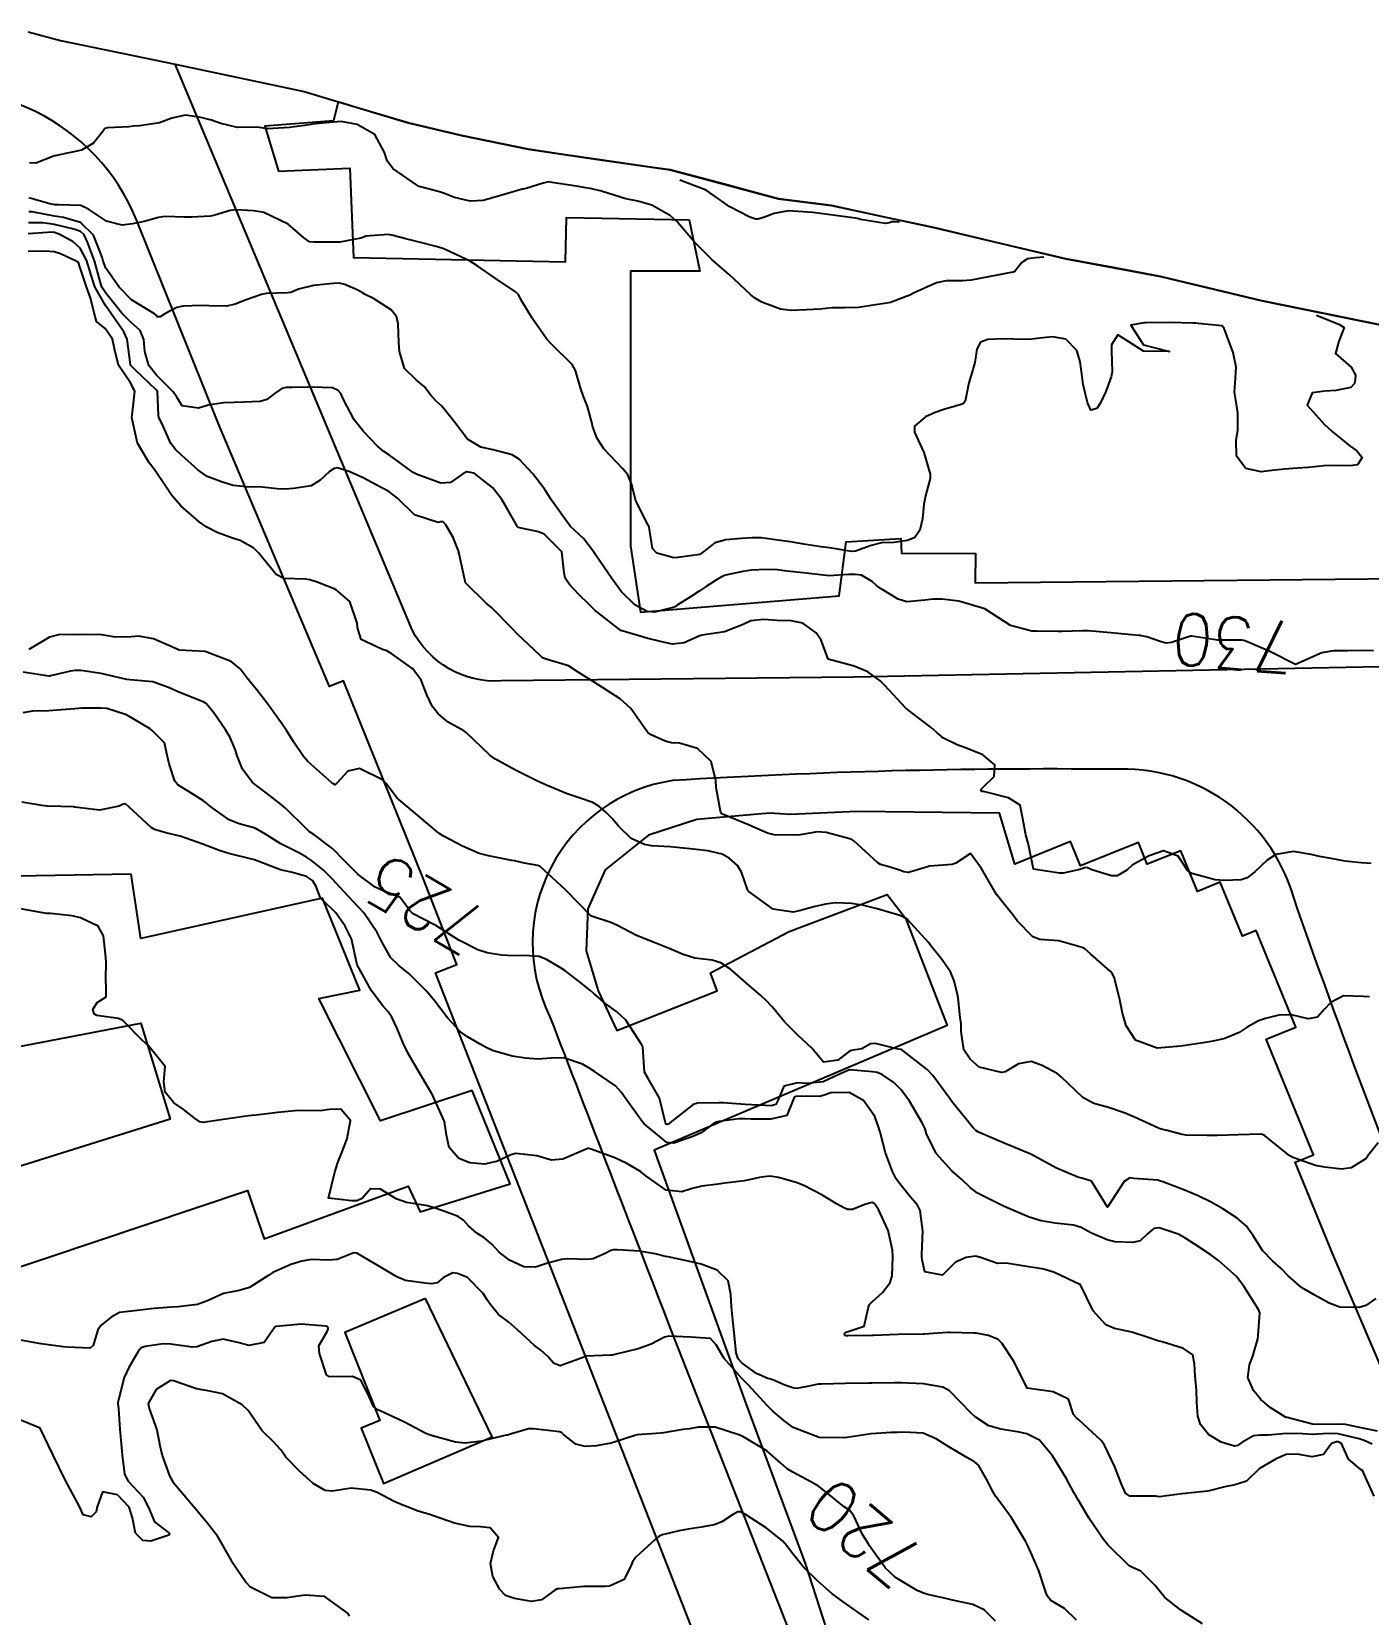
# Model space of a CAD drawing. Header units: metres. Extents: x 292545 to 299085, y 7450245 to 7463078.
# Drawn here: x 292747.6 to 292850.6, y 7462930.1 to 7463052 of the extents above; entities that cross this region are included whole.
import ezdxf
from ezdxf.enums import TextEntityAlignment as Align

# ---------------------------------------------------------------- set-up
doc = ezdxf.new("R2010")
doc.units = ezdxf.units.M
for name, color, linetype in [('Area', 45, 'Continuous'), ('Cotas', 45, 'Continuous'), ('Curvas de Nivel 1m', 11, 'Continuous'), ('Curvas de Nivel 5m', 15, 'Continuous'), ('Edificações', 30, 'Continuous'), ('Vias Primárias', 230, 'Continuous')]:
    doc.layers.add(name, color=color, linetype=linetype)
doc.styles.add('Style-STANDARD', font='STANDARD.shx')

msp = doc.modelspace()

# ---------------------------------------------------------------- linework, layer by layer
at = {"layer": 'Area'}
msp.add_polyline3d([(292747.38, 7463052.01, 732.74), (292749.86, 7463051.34, 740.67), (292758.7, 7463049.51, 732.12), (292768.64, 7463047.39, 734.32), (292776.65, 7463044.98, 734.86), (292780.77, 7463044.02, 736.35), (292785.9, 7463042.95, 737.13), (292791.26, 7463042.15, 737.65), (292796.84, 7463041.37, 731.8), (292805.18, 7463039.12, 737.67), (292809.25, 7463038.61, 737.93), (292817.24, 7463036.9, 738.32), (292827.32, 7463034.5, 734.24), (292834.6, 7463033.15, 731.08), (292842.43, 7463031.27, 733.15), (292852.78, 7463029.16, 734.66)], dxfattribs=at)
at = {"layer": 'Curvas de Nivel 1m', "flags": 128}
for points, elevation in [([(292825.61, 7463034.63), (292824.98, 7463034.59), (292824.37, 7463034.5), (292823.93, 7463034.22), (292823.36, 7463033.5), (292821.36, 7463033.13), (292820.03, 7463032.87), (292819.36, 7463032.81), (292818.1, 7463032.82), (292817.35, 7463032.65), (292815.64, 7463031.89), (292815.34, 7463031.73), (292815.25, 7463031.69), (292815, 7463031.6), (292813.81, 7463031.15), (292813.34, 7463031.07), (292812.66, 7463030.96), (292811.33, 7463030.75), (292810.26, 7463030.73), (292809.33, 7463030.72), (292808.37, 7463030.64), (292807.33, 7463030.58), (292806.16, 7463030.53), (292805.33, 7463030.63), (292803.89, 7463031.18), (292803.34, 7463031.5), (292803.04, 7463031.74), (292801.37, 7463033.31), (292800.84, 7463033.77), (292800.05, 7463034.45), (292799.39, 7463035.09), (292798.72, 7463035.8), (292797.41, 7463037.32), (292796.87, 7463037.82), (292795.43, 7463038.65), (292794.33, 7463038.95), (292793.43, 7463039.12), (292791.63, 7463039.69), (292791.44, 7463039.74), (292790.8, 7463039.89), (292789.45, 7463040.12), (292787.89, 7463040.37), (292787.45, 7463040.44), (292787.04, 7463040.34), (292785.81, 7463039.95), (292785.51, 7463039.88), (292785.44, 7463039.88), (292785.35, 7463039.86), (292783.44, 7463039.28), (292782.42, 7463039), (292781.43, 7463038.94), (292780.22, 7463039.23), (292779.44, 7463039.53), (292779.07, 7463039.66), (292777.6, 7463040.05), (292777.48, 7463040.08), (292777.44, 7463040.1), (292777.3, 7463040.2), (292775.46, 7463041.46), (292775.04, 7463042.07), (292774.84, 7463042.7), (292774.08, 7463044.08), (292772.73, 7463044.87), (292771.5, 7463045.08), (292770.62, 7463045.01), (292769.5, 7463044.91), (292768.84, 7463044.81), (292767.5, 7463044.63), (292765.83, 7463044.52), (292765.5, 7463044.57), (292765.03, 7463044.66), (292763.5, 7463044.62), (292762.21, 7463044.94), (292761.5, 7463045.2), (292760.67, 7463045.41), (292759.51, 7463045.59), (292758.44, 7463045.34), (292757.5, 7463044.98), (292755.96, 7463044.76), (292755.5, 7463044.72), (292755.14, 7463044.67), (292753.5, 7463044.6), (292753.28, 7463044.54), (292753.13, 7463044.33), (292752.41, 7463043.41), (292751.48, 7463042.89), (292749.55, 7463042.46), (292749.47, 7463042.45), (292749.42, 7463042.44), (292749.29, 7463042.38), (292747.98, 7463041.88), (292747.47, 7463041.9)], 732), ([(292814.51, 7463037.33), (292814.15, 7463037.36), (292813.92, 7463037.36), (292813.73, 7463037.29), (292813.41, 7463037.22), (292811.5, 7463037.55), (292811.41, 7463037.57), (292811.36, 7463037.58), (292811.1, 7463037.64), (292807.83, 7463038.09), (292805.95, 7463038.2), (292804.85, 7463038.01), (292804.1, 7463037.73), (292803.58, 7463037.57), (292803.41, 7463037.57), (292802.91, 7463037.74), (292801.42, 7463038.52), (292799.61, 7463039.79), (292797.58, 7463040.58)], 733), ([(292846.61, 7463030.17), (292848.39, 7463029.44), (292848.75, 7463029.21), (292848.34, 7463028.17), (292848.09, 7463027.21), (292849.28, 7463026.17), (292849.62, 7463025.53), (292849.6, 7463025.2), (292849.55, 7463024.91), (292849.26, 7463024.58), (292848.12, 7463024.35), (292847.26, 7463024.32), (292846.3, 7463024.19), (292845.91, 7463023.23), (292847.23, 7463021.73), (292847.82, 7463021.21), (292849.21, 7463020.08), (292849.74, 7463019.72), (292850.14, 7463019.19), (292849.77, 7463018.62), (292849.19, 7463018.55), (292847.82, 7463018.59), (292847.19, 7463018.55), (292845.99, 7463018.43), (292845.19, 7463018.38), (292844.14, 7463018.3), (292843.19, 7463018.19), (292842.36, 7463018.1), (292841.19, 7463018.36), (292840.47, 7463019.3), (292840.43, 7463020.52), (292840.56, 7463021.3), (292840.55, 7463022.61), (292840.45, 7463023.3), (292840.31, 7463024.24), (292840.37, 7463025.3), (292840.43, 7463026.15), (292840.19, 7463027.3), (292839.5, 7463029.13), (292839.39, 7463029.31), (292839.32, 7463029.34), (292837.51, 7463029.52), (292837.32, 7463029.54), (292837.1, 7463029.56), (292835.33, 7463029.59), (292833.51, 7463029.57), (292833.32, 7463029.57), (292832.32, 7463029.4), (292833.3, 7463027.89), (292835.29, 7463027.36), (292833.29, 7463027.39), (292831.31, 7463028.66), (292830.83, 7463027.89), (292830.84, 7463027.41), (292830.88, 7463025.81), (292830.8, 7463025.41), (292830.39, 7463024.29), (292829.97, 7463023.42), (292829.7, 7463022.98), (292829.24, 7463022.84), (292828.97, 7463023.43), (292828.65, 7463024.82), (292828.56, 7463025.44), (292828.42, 7463026.58), (292828.15, 7463027.45), (292827.31, 7463028.31), (292826.28, 7463028.5), (292825.31, 7463028.39), (292824.49, 7463028.3), (292823.31, 7463028.32), (292822.49, 7463028.33), (292821.3, 7463028.29), (292820.75, 7463028.09), (292820.45, 7463027.54), (292820.3, 7463026.52), (292820.01, 7463025.54), (292819.85, 7463024.96), (292819.57, 7463023.55), (292819.43, 7463023.37), (292819.25, 7463023.29), (292817.91, 7463022.9), (292817.24, 7463022.67), (292816.49, 7463022.33), (292815.66, 7463021.6), (292815.66, 7463021.16), (292816.37, 7463019.59), (292816.85, 7463017.92), (292816.85, 7463017.58), (292816.51, 7463016.24), (292816.38, 7463015.59), (292816.26, 7463014.47), (292816.06, 7463013.59), (292815.68, 7463013.04), (292815.12, 7463012.8), (292814.07, 7463012.66), (292813.12, 7463012.62), (292812.32, 7463012.42), (292811.11, 7463011.97), (292810.8, 7463011.96), (292809.11, 7463012.24), (292808.47, 7463012.32), (292807.12, 7463012.53), (292806.11, 7463012.69), (292805.12, 7463012.83), (292803.86, 7463013), (292803.13, 7463013.02), (292802.33, 7463012.96), (292801.12, 7463012.85), (292800.28, 7463012.62), (292799.23, 7463011.79), (292799.16, 7463011.74), (292799.11, 7463011.72), (292797.42, 7463011.49), (292797.11, 7463011.47), (292795.81, 7463011.83), (292795.46, 7463012.18), (292795.22, 7463013.84), (292795.19, 7463013.9), (292795.13, 7463013.98), (292794.19, 7463015.85), (292793.86, 7463017.17), (292793.58, 7463017.86), (292793.19, 7463018.33), (292791.72, 7463019.87), (292791.21, 7463020.67), (292790.87, 7463021.54), (292790.79, 7463021.89), (292790.47, 7463023.12), (292790.16, 7463023.9), (292789.93, 7463024.57), (292789.54, 7463025.91), (292789.28, 7463026.36), (292787.69, 7463027.93), (292787.31, 7463028.35), (292786.19, 7463029.94), (292785.34, 7463031.38), (292785.14, 7463031.75), (292784.93, 7463031.96), (292783.36, 7463033.02), (292781.95, 7463033.99), (292781.38, 7463034.34), (292780.71, 7463034.67), (292779.39, 7463035.27), (292778.81, 7463035.45), (292777.39, 7463035.82), (292776.47, 7463036.06), (292775.4, 7463036.33), (292775.1, 7463036.37), (292773.4, 7463036.25), (292773.28, 7463036.21), (292773, 7463036.1), (292771.39, 7463035.78), (292769.75, 7463035.78), (292769.39, 7463035.78), (292769.06, 7463035.82), (292768.59, 7463036.15), (292767.41, 7463037.19), (292765.52, 7463038.09), (292765.42, 7463038.11), (292764.74, 7463038.2), (292763.42, 7463038.27), (292762.94, 7463038.22), (292761.77, 7463037.88), (292761.42, 7463037.8), (292759.96, 7463037.71), (292759.41, 7463037.72), (292757.92, 7463037.77), (292757.41, 7463037.7), (292756.31, 7463037.39), (292755.41, 7463037.2), (292754.63, 7463037.1), (292753.41, 7463037.42), (292752.03, 7463038.34), (292751.43, 7463038.61), (292749.72, 7463038.67), (292749.43, 7463038.67), (292749.06, 7463038.75), (292747.43, 7463039.21)], 731), ([(292850.83, 7462987.91), (292850.05, 7462987.97), (292848.83, 7462988.08), (292847.76, 7462988.29), (292846.84, 7462988.46), (292846.2, 7462988.6), (292844.84, 7462988.83), (292843.49, 7462988.61), (292842.83, 7462988.18), (292841.88, 7462987.28), (292841.29, 7462986.82), (292840.81, 7462986.65), (292839.53, 7462986.6), (292838.81, 7462986.66), (292837.01, 7462987.15), (292836.82, 7462987.24), (292836.71, 7462987.34), (292835.96, 7462988.47), (292834.84, 7462988.88), (292833.72, 7462988.49), (292832.83, 7462988.02), (292832.43, 7462987.79), (292832, 7462987.4), (292831.26, 7462986.96), (292830.82, 7462986.95), (292829.32, 7462987.43), (292828.97, 7462987.59), (292828.82, 7462987.6), (292828.71, 7462987.55), (292828.39, 7462987.44), (292827.11, 7462987.17), (292826.82, 7462987.16), (292824.82, 7462987.48), (292824.48, 7462989.13), (292824.4, 7462989.49), (292824.22, 7462990.13), (292823.98, 7462991.49), (292823.79, 7462992.4), (292822.89, 7462992.96), (292820.96, 7462993.46), (292820.89, 7462993.46), (292820.82, 7462993.46), (292820.76, 7462993.53), (292820.79, 7462993.63), (292820.89, 7462993.73), (292821.8, 7462994.62), (292821.85, 7462995.52), (292820.92, 7462996.28), (292819.71, 7462996.77), (292818.94, 7462997.05), (292817.89, 7462997.57), (292817.37, 7462998), (292816.95, 7462998.39), (292815.34, 7462999.6), (292814.97, 7462999.92), (292813.38, 7463001.62), (292813, 7463001.99), (292812.06, 7463002.69), (292811.01, 7463003.12), (292809.01, 7463003.67), (292808.47, 7463005.12), (292808.07, 7463005.68), (292807.04, 7463006.42), (292806.15, 7463006.61), (292805.05, 7463006.64), (292804.06, 7463006.71), (292803.05, 7463006.62), (292802.45, 7463006.34), (292801.03, 7463005.77), (292799.31, 7463005.51), (292799.03, 7463005.42), (292797.91, 7463004.91), (292797.02, 7463004.82), (292796.19, 7463004.99), (292795.03, 7463005.28), (292793.03, 7463005.86), (292791.06, 7463007.42), (292790.82, 7463007.64), (292790.57, 7463007.89), (292789.81, 7463008.64), (292789.08, 7463009.4), (292788.75, 7463009.91), (292788.68, 7463010.32), (292788.5, 7463011.92), (292787.13, 7463013.3), (292786.68, 7463013.48), (292785.13, 7463013.81), (292785.06, 7463013.88), (292785.02, 7463013.95), (292784.34, 7463015.16), (292783.86, 7463015.97), (292783.17, 7463016.87), (292781.73, 7463017.99), (292781.18, 7463018.1), (292780.94, 7463018), (292779.92, 7463017.27), (292779.17, 7463017.22), (292777.35, 7463017.88), (292777.18, 7463017.96), (292777.04, 7463018.05), (292775.2, 7463019.38), (292774.78, 7463019.66), (292774.3, 7463020.08), (292773.22, 7463021.2), (292772.49, 7463022.11), (292771.68, 7463023.68), (292771.47, 7463024.12), (292771.26, 7463024.36), (292770.81, 7463024.57), (292769.26, 7463024.61), (292767.69, 7463024.59), (292767.26, 7463024.59), (292766.91, 7463024.52), (292766.44, 7463024.18), (292765.77, 7463023.67), (292765.25, 7463023.51), (292764, 7463023.45), (292763.25, 7463023.43), (292762.42, 7463023.4), (292761.24, 7463023.24), (292760.49, 7463023), (292759.24, 7463023.17), (292758.83, 7463023.84), (292758.56, 7463024.27), (292757.27, 7463025.54), (292756.68, 7463026.29), (292756.37, 7463027.37), (292756.29, 7463028.3), (292756, 7463028.99), (292755.32, 7463029.59), (292754.6, 7463030.32), (292753.35, 7463031.86), (292753.06, 7463032.33), (292752.92, 7463032.77), (292752.48, 7463034.34), (292751.95, 7463035.79), (292751.68, 7463036.35), (292751.4, 7463036.62), (292750.99, 7463036.76), (292749.4, 7463037.15), (292748.5, 7463037.29), (292747.41, 7463037.29)], 729), ([(292850.71, 7462977.63), (292850.23, 7462977.66), (292848.71, 7462977.71), (292847.72, 7462977.21), (292847.23, 7462976.68), (292846.69, 7462976.06), (292845.97, 7462975.95), (292844.69, 7462976.24), (292843.73, 7462976.22), (292842.68, 7462975.98), (292842.16, 7462975.8), (292841.27, 7462975.29), (292840.67, 7462974.9), (292839.56, 7462974.42), (292838.67, 7462974.21), (292837.9, 7462974.09), (292836.66, 7462973.9), (292836.17, 7462973.83), (292834.66, 7462973.7), (292834.34, 7462973.69), (292832.67, 7462974.29), (292831.96, 7462975.4), (292831.68, 7462976.39), (292831.47, 7462977.4), (292831.05, 7462979.08), (292830.9, 7462979.41), (292830.73, 7462979.62), (292829.25, 7462980.93), (292828.75, 7462981.35), (292828.58, 7462981.44), (292826.76, 7462981.95), (292825.32, 7462982.05), (292824.76, 7462982.26), (292823.56, 7462983.5), (292823.23, 7462983.95), (292822.79, 7462984.5), (292821.96, 7462985.52), (292820.82, 7462987.53), (292819.96, 7462988.67), (292818.83, 7462987.94), (292818.56, 7462987.83), (292816.82, 7462987.7), (292816.73, 7462987.68), (292816.41, 7462987.58), (292815.19, 7462987.22), (292814.82, 7462987.28), (292814.58, 7462987.37), (292813.78, 7462987.62), (292813.03, 7462987.84), (292812.83, 7462987.97), (292810.98, 7462989.65), (292810.84, 7462989.76), (292810.68, 7462989.82), (292808.85, 7462990.3), (292808.19, 7462990.35), (292806.85, 7462990.12), (292806.45, 7462990.1), (292804.85, 7462990.12), (292804.33, 7462990.25), (292802.86, 7462990.88), (292800.98, 7462991.66), (292800.87, 7462991.71), (292800.78, 7462991.77), (292800.7, 7462991.94), (292800.38, 7462993.78), (292800.36, 7462994.31), (292800, 7462995.78), (292798.93, 7462996.78), (292797.55, 7462997.19), (292796.94, 7462997.22), (292796.46, 7462997.34), (292795.38, 7462997.83), (292795.11, 7462998), (292794.95, 7462998.22), (292793.8, 7462999.85), (292792.97, 7463000.59), (292790.99, 7463001.89), (292789.75, 7463002.65), (292789.01, 7463003.14), (292787.27, 7463003.67), (292787.01, 7463003.77), (292786.92, 7463003.84), (292786.82, 7463003.93), (292785.04, 7463005.61), (292784.71, 7463005.96), (292783.06, 7463007.64), (292782.66, 7463007.98), (292781.08, 7463009.54), (292780.98, 7463009.9), (292780.96, 7463010), (292780.94, 7463010.14), (292780.52, 7463012.01), (292780.13, 7463013.03), (292779.55, 7463014.02), (292779.35, 7463014.24), (292779.13, 7463014.23), (292778.96, 7463014.2), (292777.14, 7463014.79), (292775.83, 7463016.06), (292775.17, 7463016.59), (292774.19, 7463017.1), (292773.18, 7463017.62), (292772.1, 7463018.11), (292771.19, 7463018.4), (292770.95, 7463018.36), (292770.6, 7463018.13), (292769.86, 7463017.45), (292769.17, 7463017.01), (292767.82, 7463016.81), (292767.17, 7463016.77), (292766.57, 7463016.78), (292765.17, 7463016.93), (292764.44, 7463016.92), (292763.17, 7463017.03), (292762.27, 7463017.32), (292761.18, 7463017.74), (292760.44, 7463018.25), (292759.19, 7463019.39), (292758.74, 7463019.81), (292758.38, 7463020.27), (292757.67, 7463021.84), (292757.45, 7463022.29), (292757.41, 7463022.46), (292757.33, 7463024.28), (292757.25, 7463024.41), (292755.63, 7463025.95), (292755.28, 7463026.29), (292755.26, 7463026.31), (292755.26, 7463026.33), (292755, 7463028.31), (292754.75, 7463028.88), (292753.74, 7463030.33), (292753.33, 7463030.9), (292752.52, 7463032.34), (292752.12, 7463033.59), (292751.9, 7463034.34), (292751.38, 7463035.32), (292750.85, 7463035.82), (292749.82, 7463036.37), (292749.4, 7463036.53), (292749.23, 7463036.55), (292747.39, 7463036.44)], 728), ([(292851.36, 7462966.39), (292850.56, 7462965.37), (292850.5, 7462965.25), (292850.44, 7462965.18), (292849.28, 7462964.46), (292848.55, 7462964.37), (292847.27, 7462964.5), (292846.55, 7462964.63), (292844.81, 7462965.25), (292844.56, 7462965.39), (292843.96, 7462965.87), (292842.58, 7462966.98), (292842.36, 7462967.05), (292840.58, 7462967.01), (292838.96, 7462966.94), (292838.58, 7462966.94), (292838.2, 7462966.95), (292836.58, 7462966.99), (292836.27, 7462967.04), (292835.01, 7462967.36), (292834.66, 7462967.44), (292834.58, 7462967.46), (292834.45, 7462967.51), (292832.59, 7462968.37), (292831.88, 7462968.68), (292830.6, 7462969.11), (292829.47, 7462969.43), (292828.61, 7462969.88), (292826.95, 7462971.46), (292826.64, 7462971.72), (292825.5, 7462972.34), (292824.64, 7462972.66), (292823.67, 7462972.47), (292822.64, 7462971.87), (292822.35, 7462971.8), (292820.64, 7462972.23), (292819.94, 7462972.83), (292819.45, 7462973.55), (292819.25, 7462974.97), (292819.24, 7462975.55), (292819.18, 7462976.05), (292819.01, 7462977.56), (292818.97, 7462977.82), (292818.72, 7462978.86), (292818.42, 7462979.56), (292817.71, 7462980.6), (292816.92, 7462981.58), (292816.75, 7462981.79), (292815.11, 7462983.6), (292814.78, 7462983.81), (292814.46, 7462983.92), (292812.78, 7462984.41), (292811.76, 7462984.67), (292810.79, 7462984.82), (292809.56, 7462984.89), (292808.79, 7462984.79), (292807.91, 7462984.56), (292806.78, 7462984.27), (292806.31, 7462984.17), (292804.78, 7462984.39), (292802.89, 7462985.75), (292802.85, 7462985.8), (292802.8, 7462985.91), (292802.32, 7462987.25), (292802.01, 7462987.75), (292801.39, 7462988.32), (292800.83, 7462988.64), (292799.74, 7462988.88), (292798.83, 7462988.98), (292798.11, 7462989.07), (292796.84, 7462989.19), (292795.4, 7462989.27), (292794.85, 7462989.37), (292793.84, 7462989.85), (292792.86, 7462990.78), (292792.37, 7462991.37), (292791.88, 7462991.87), (292791.34, 7462992.34), (292790.88, 7462992.6), (292789.82, 7462992.96), (292788.89, 7462993.29), (292787.35, 7462993.93), (292786.9, 7462994.12), (292786.55, 7462994.28), (292784.91, 7462995.11), (292783.32, 7462995.98), (292782.93, 7462996.27), (292781.12, 7462998), (292780.94, 7462998.13), (292779.74, 7462998.81), (292778.96, 7462999.44), (292778.49, 7463000.03), (292778.1, 7463000.92), (292777.66, 7463002.04), (292777, 7463002.92), (292775.39, 7463004.07), (292775.02, 7463004.29), (292774.68, 7463004.41), (292773.03, 7463005.17), (292772.75, 7463006.1), (292772.71, 7463006.43), (292772.15, 7463008.11), (292771.07, 7463009.03), (292769.63, 7463009.58), (292769.08, 7463009.76), (292768.74, 7463009.81), (292767.08, 7463009.87), (292766.49, 7463010.18), (292765.11, 7463011.84), (292764.76, 7463012.2), (292763.71, 7463012.8), (292763.12, 7463012.99), (292761.94, 7463013.42), (292761.13, 7463013.84), (292760.54, 7463014.25), (292759.15, 7463015.47), (292758.45, 7463016.27), (292757.92, 7463017.03), (292757.18, 7463018.14), (292757.08, 7463018.29), (292756.7, 7463018.78), (292755.8, 7463020.3), (292755.38, 7463022.16), (292755.37, 7463022.31), (292755.38, 7463022.46), (292755.59, 7463024.3), (292755.26, 7463024.94), (292754.33, 7463026.32), (292754.04, 7463027.58), (292753.88, 7463028.32), (292753.31, 7463029.13), (292752.65, 7463029.67), (292752.46, 7463030.34), (292752.17, 7463031.51), (292751.86, 7463032.34), (292751.37, 7463033.9), (292751.25, 7463034.23), (292751.03, 7463034.36), (292749.88, 7463034.88), (292749.38, 7463035.05), (292748.68, 7463035.09), (292747.38, 7463035.06)], 727), ([(292851.2, 7462954.4), (292850.42, 7462953.86), (292849.92, 7462953.69), (292848.42, 7462953.73), (292847.6, 7462954.03), (292846.43, 7462954.67), (292845.47, 7462955.24), (292844.45, 7462956.13), (292843.91, 7462956.71), (292843.27, 7462957.27), (292842.47, 7462958.08), (292841.72, 7462959.28), (292841.21, 7462960), (292840.51, 7462960.58), (292839.4, 7462961.31), (292838.52, 7462961.82), (292837.5, 7462962.31), (292836.53, 7462962.72), (292834.79, 7462963.37), (292834.53, 7462963.46), (292834.41, 7462963.5), (292832.54, 7462963.65), (292832.25, 7462963.68), (292831.8, 7462963.4), (292830.51, 7462961.42), (292829.3, 7462963.43), (292828.54, 7462963.66), (292828.24, 7462963.74), (292826.55, 7462964.46), (292824.66, 7462965.49), (292824.6, 7462965.52), (292824.56, 7462965.54), (292824.49, 7462965.56), (292822.57, 7462966.35), (292821.13, 7462966.97), (292820.58, 7462967.22), (292820.39, 7462967.34), (292820.18, 7462967.54), (292818.61, 7462969.47), (292818.54, 7462969.56), (292818.36, 7462969.82), (292817.06, 7462971.58), (292816.64, 7462972.03), (292814.78, 7462973.48), (292814.65, 7462973.57), (292814.63, 7462973.58), (292814.4, 7462973.6), (292812.66, 7462974.05), (292812.27, 7462974.02), (292811.6, 7462973.64), (292810.79, 7462973.51), (292810.65, 7462973.44), (292809.74, 7462972.76), (292808.64, 7462972.6), (292807.74, 7462973.69), (292806.67, 7462974.69), (292805.65, 7462975.71), (292804.69, 7462976.87), (292804.29, 7462977.31), (292803.83, 7462977.73), (292802.72, 7462978.69), (292801.47, 7462979.76), (292800.74, 7462980.27), (292800.06, 7462980.46), (292798.74, 7462980.61), (292797.83, 7462980.89), (292796.75, 7462981.35), (292795.59, 7462981.83), (292794.76, 7462982.17), (292794.2, 7462982.4), (292792.77, 7462983.13), (292792.27, 7462983.37), (292790.77, 7462983.85), (292790.71, 7462983.89), (292788.8, 7462985.85), (292788.74, 7462985.91), (292786.82, 7462987.68), (292786.65, 7462987.77), (292785.61, 7462987.95), (292784.83, 7462988.11), (292784.64, 7462988.15), (292782.83, 7462988.5), (292782.13, 7462988.69), (292780.84, 7462989.24), (292779.38, 7462990.02), (292779.05, 7462990.22), (292778.86, 7462990.37), (292776.87, 7462992.05), (292775.78, 7462992.96), (292774.95, 7462994.08), (292774.89, 7462994.15), (292774.61, 7462994.38), (292772.91, 7462995.24), (292772, 7462995.02), (292771.19, 7462994.12), (292771.03, 7462993.98), (292770.89, 7462994.04), (292770.84, 7462994.07), (292770.77, 7462994.12), (292768.92, 7462995.77), (292768.58, 7462996.15), (292767.84, 7462997.25), (292767.28, 7462998.17), (292766.95, 7462998.64), (292765.85, 7463000.18), (292764.98, 7463001.31), (292764.58, 7463001.79), (292764.25, 7463002.2), (292763.71, 7463002.92), (292763.01, 7463003.48), (292761.01, 7463004.24), (292759.01, 7463004.36), (292758.86, 7463004.42), (292757.03, 7463005.23), (292755.89, 7463005.44), (292755.03, 7463005.36), (292753.96, 7463005.39), (292753.03, 7463005.54), (292751.81, 7463005.57), (292751.03, 7463005.54), (292749.83, 7463005.57), (292749.03, 7463005.36), (292747.42, 7463004.4)], 726), ([(292850.9, 7462943.17), (292850.3, 7462943.46), (292849.9, 7462943.58), (292848.3, 7462943.97), (292847.53, 7462943.99), (292846.3, 7462943.91), (292845.57, 7462943.97), (292844.31, 7462944), (292842.89, 7462943.85), (292842.31, 7462943.87), (292841.77, 7462943.82), (292840.87, 7462943.29), (292840.53, 7462943.07), (292840.3, 7462943.01), (292839.29, 7462943.31), (292838.31, 7462943.92), (292837.68, 7462944.69), (292837.48, 7462945.33), (292837.4, 7462946.4), (292837.37, 7462947.33), (292837.28, 7462948.42), (292837.22, 7462949.34), (292837.09, 7462950.05), (292836.38, 7462950.53), (292834.72, 7462951.04), (292834.39, 7462951.14), (292833.65, 7462951.38), (292832.4, 7462951.79), (292831.07, 7462952.08), (292830.4, 7462952.37), (292829.43, 7462953.43), (292828.44, 7462955.44), (292826.45, 7462956.4), (292825.63, 7462956.65), (292824.46, 7462956.84), (292822.86, 7462957.1), (292822.46, 7462957.11), (292822.05, 7462957.1), (292820.74, 7462957.54), (292820.46, 7462957.63), (292820.35, 7462957.66), (292819.64, 7462957.55), (292818.82, 7462957.2), (292818.46, 7462956.82), (292817.82, 7462956.2), (292816.45, 7462956.45), (292816.24, 7462957.36), (292816.22, 7462957.58), (292816.23, 7462957.82), (292816.29, 7462959.58), (292816.1, 7462961.18), (292815.89, 7462961.59), (292815.25, 7462962.33), (292814.53, 7462963.22), (292814.24, 7462963.61), (292813.96, 7462964.19), (292813.42, 7462965.62), (292813, 7462967.2), (292812.89, 7462967.63), (292812.59, 7462968.42), (292811.72, 7462969.64), (292810.62, 7462970.27), (292809.2, 7462970.25), (292808.62, 7462970.03), (292808.33, 7462969.96), (292806.62, 7462969.98), (292806.4, 7462969.92), (292806.31, 7462969.7), (292805.81, 7462968.5), (292804.59, 7462968.2), (292803.07, 7462968.22), (292802.59, 7462968.23), (292802.12, 7462968.23), (292800.59, 7462968.02), (292800.38, 7462967.98), (292800.04, 7462967.78), (292799.21, 7462967.15), (292798.57, 7462966.88), (292797.11, 7462966.35), (292796.57, 7462966.42), (292794.84, 7462967.84), (292794.59, 7462968.14), (292793.37, 7462969.86), (292793.05, 7462970.3), (292792.62, 7462970.78), (292791, 7462971.89), (292790.64, 7462972.11), (292790.08, 7462972.45), (292788.65, 7462972.94), (292787.66, 7462972.91), (292786.65, 7462972.84), (292785.68, 7462972.92), (292784.65, 7462973.07), (292783.14, 7462973.49), (292782.66, 7462973.72), (292782.19, 7462973.99), (292781.21, 7462974.55), (292780.67, 7462974.95), (292779.68, 7462976.02), (292778.7, 7462977.31), (292778.1, 7462978.04), (292776.72, 7462979.4), (292775.92, 7462980.06), (292775.32, 7462980.65), (292774.75, 7462981.64), (292774.53, 7462982.08), (292774.25, 7462982.59), (292773.23, 7462984.1), (292772.79, 7462984.58), (292771.36, 7462986.11), (292770.81, 7462986.71), (292770.1, 7462987.42), (292769.21, 7462988.14), (292768.83, 7462988.41), (292768.27, 7462988.72), (292766.84, 7462989.43), (292765.66, 7462990.18), (292764.86, 7462990.63), (292763.64, 7462990.98), (292762.86, 7462991.28), (292761.53, 7462992.23), (292760.88, 7462992.75), (292759.58, 7462993.57), (292758.9, 7462993.98), (292758.67, 7462994.26), (292758.23, 7462995.58), (292758.09, 7462996.27), (292757.87, 7462997.21), (292756.94, 7462998.17), (292756.77, 7462998.29), (292754.96, 7462999.38), (292753.44, 7462999.85), (292752.97, 7462999.88), (292751.45, 7462999.87), (292750.97, 7462999.84), (292749.62, 7462999.72), (292748.96, 7462999.68), (292747.72, 7462999.64), (292746.96, 7462999.52)], 724), ([(292851.06, 7462939.17), (292850.27, 7462940.91), (292850.19, 7462941.1), (292850.06, 7462941.18), (292849.08, 7462942), (292848.55, 7462943.21), (292848.29, 7462943.34), (292848.16, 7462943.34), (292847.78, 7462943.22), (292847.15, 7462942.36), (292846.28, 7462942.19), (292845.14, 7462942.39), (292844.29, 7462942.38), (292843.51, 7462942.04), (292842.27, 7462941.31), (292842.26, 7462941.3), (292842.24, 7462941.28), (292841.23, 7462940.32), (292840.26, 7462940), (292839.67, 7462939.9), (292838.26, 7462939.55), (292836.25, 7462939.35), (292834.5, 7462939.12), (292834.25, 7462939.16), (292834.05, 7462939.17), (292832.25, 7462939.17), (292831.91, 7462939.4), (292831.59, 7462940.08), (292831.09, 7462941.41), (292830.3, 7462943.1), (292830.05, 7462943.42), (292828.32, 7462945.05), (292828.1, 7462945.22), (292827.9, 7462945.45), (292827.51, 7462946.63), (292826.34, 7462947.2), (292824.34, 7462947.49), (292823.34, 7462949.5), (292822.39, 7462950.95), (292822.09, 7462951.22), (292821.36, 7462951.53), (292820.4, 7462951.72), (292820.21, 7462951.73), (292818.4, 7462951.77), (292818.2, 7462951.76), (292816.39, 7462951.65), (292816.33, 7462951.65), (292814.39, 7462951.61), (292812.5, 7462951.53), (292812.39, 7462951.53), (292810.53, 7462951.51), (292810.39, 7462951.51), (292810.28, 7462951.54), (292810.26, 7462951.65), (292810.3, 7462951.75), (292810.39, 7462951.79), (292811.78, 7462952.26), (292812.08, 7462953.63), (292812.15, 7462953.91), (292812.43, 7462954.17), (292813.2, 7462954.86), (292813.78, 7462955.62), (292813.93, 7462956.13), (292813.98, 7462957.61), (292813.97, 7462958.12), (292813.62, 7462959.62), (292812.89, 7462961.25), (292812.62, 7462961.63), (292812.51, 7462961.73), (292812.37, 7462961.78), (292811.84, 7462961.64), (292810.89, 7462961.26), (292810.51, 7462961.26), (292810.22, 7462961.37), (292809.71, 7462961.66), (292808.52, 7462962.39), (292807.12, 7462963.11), (292806.54, 7462963.34), (292805.18, 7462963.71), (292804.54, 7462963.81), (292803.84, 7462963.73), (292802.78, 7462963.51), (292802.54, 7462963.47), (292801.04, 7462963.27), (292800.53, 7462963.19), (292799.28, 7462963.04), (292798.53, 7462962.88), (292797.72, 7462962.62), (292796.53, 7462962.73), (292794.95, 7462963.84), (292794.55, 7462964.17), (292793.49, 7462964.79), (292792.56, 7462965.23), (292790.76, 7462965.89), (292790.56, 7462965.95), (292790.5, 7462965.95), (292790.36, 7462965.89), (292789.11, 7462965.35), (292788.56, 7462965.14), (292787.69, 7462965.06), (292786.56, 7462965.38), (292784.95, 7462965.56), (292784.56, 7462965.47), (292783.54, 7462964.98), (292782.55, 7462964.74), (292781.4, 7462964.85), (292780.55, 7462965.18), (292779.81, 7462966.02), (292779.61, 7462966.99), (292779.45, 7462968.02), (292778.61, 7462969.9), (292778.54, 7462970.03), (292778.44, 7462970.21), (292777.38, 7462972.04), (292776.65, 7462973.26), (292776.27, 7462974.06), (292775.8, 7462975.19), (292775.39, 7462976.07), (292775.1, 7462976.49), (292774.69, 7462976.94), (292773.83, 7462978.09), (292772.73, 7462980.1), (292772.28, 7462982.1), (292771.8, 7462983.08), (292771.07, 7462984.12), (292770.79, 7462984.39), (292769.91, 7462985.25), (292769.57, 7462986.14), (292769.27, 7462986.61), (292768.81, 7462986.91), (292767.74, 7462987.23), (292766.82, 7462987.43), (292764.82, 7462988.19), (292762.83, 7462988.68), (292762.16, 7462988.9), (292760.84, 7462989.41), (292759.1, 7462990.01), (292758.85, 7462990.08), (292757.98, 7462990.28), (292757.11, 7462990.54), (292756.86, 7462990.69), (292755.12, 7462992.31), (292754.88, 7462992.5), (292754.7, 7462992.49), (292754.38, 7462992.32), (292752.87, 7462992.03), (292750.97, 7462992.26), (292750.87, 7462992.27), (292748.91, 7462992.34), (292748.87, 7462992.34), (292748.83, 7462992.34), (292748.44, 7462992.39), (292746.88, 7462992.65)], 723), ([(292837.85, 7462929.33), (292836.14, 7462930.41), (292834.93, 7462931.36), (292834.17, 7462932.3), (292833.1, 7462933.39), (292832.44, 7462933.65), (292832.19, 7462933.8), (292830.54, 7462935.42), (292830.21, 7462935.82), (292829.12, 7462937.43), (292828.25, 7462938.88), (292828.05, 7462939.24), (292827.94, 7462939.44), (292827.35, 7462940.54), (292826.76, 7462941.46), (292826.28, 7462942.27), (292825.29, 7462943.48), (292824.31, 7462943.95), (292823.73, 7462944.08), (292822.31, 7462944.32), (292821.37, 7462944.58), (292820.32, 7462945.26), (292820.05, 7462945.54), (292818.34, 7462947.27), (292817.84, 7462947.57), (292816.36, 7462947.82), (292814.64, 7462947.89), (292814.36, 7462947.88), (292814.09, 7462947.88), (292812.36, 7462947.86), (292812.13, 7462947.86), (292810.35, 7462947.84), (292808.48, 7462947.8), (292808.35, 7462947.8), (292808.24, 7462947.8), (292807.76, 7462947.69), (292806.6, 7462947.45), (292806.35, 7462947.47), (292805.66, 7462947.71), (292804.75, 7462948.12), (292804.36, 7462948.23), (292803.48, 7462948.62), (292802.37, 7462949.42), (292802.08, 7462949.75), (292801.93, 7462950.2), (292801.77, 7462951.76), (292801.69, 7462952.47), (292801.56, 7462953.76), (292801.5, 7462954.69), (292801.31, 7462955.76), (292800.45, 7462956.57), (292799.22, 7462957.03), (292798.46, 7462957.22), (292796.69, 7462957.6), (292796.47, 7462957.64), (292795.68, 7462957.83), (292794.47, 7462958.05), (292792.74, 7462958.13), (292792.48, 7462958.14), (292792.27, 7462958.08), (292791.88, 7462957.88), (292790.89, 7462957.46), (292790.47, 7462957.4), (292788.93, 7462957.44), (292788.47, 7462957.4), (292787.3, 7462957.09), (292786.46, 7462956.8), (292785.56, 7462956.84), (292784.46, 7462957.34), (292783.66, 7462957.97), (292783.09, 7462958.59), (292782.48, 7462959.08), (292781.93, 7462959.43), (292781.31, 7462960), (292780.91, 7462960.42), (292780.5, 7462960.71), (292779.41, 7462961.11), (292778.51, 7462961.43), (292778.02, 7462961.55), (292776.51, 7462961.79), (292775.72, 7462962.07), (292774.52, 7462962.82), (292773.76, 7462962.85), (292773.11, 7462962.09), (292772.69, 7462961.92), (292772.51, 7462961.91), (292772.32, 7462961.91), (292770.52, 7462962.13), (292770.99, 7462964.12), (292771.22, 7462964.79), (292771.72, 7462966.11), (292771.95, 7462966.73), (292772.2, 7462968.11), (292771.46, 7462968.97), (292770.6, 7462968.95), (292769.87, 7462968.86), (292768.6, 7462968.87), (292767.92, 7462968.84), (292766.6, 7462968.72), (292764.93, 7462968.53), (292764.6, 7462968.49), (292764.34, 7462968.46), (292762.59, 7462968.22), (292760.87, 7462967.96), (292760.59, 7462968.01), (292760.26, 7462968.24), (292759.31, 7462968.97), (292758.6, 7462969.46), (292757.93, 7462970.28), (292757.82, 7462971.08), (292757.94, 7462972.28), (292756.66, 7462973.85), (292756.15, 7462974.3), (292754.68, 7462975.82), (292754.33, 7462975.97), (292752.68, 7462976.19), (292752.47, 7462976.34), (292752.37, 7462976.66), (292752.7, 7462977.21), (292753.38, 7462977.65), (292753.39, 7462978.33), (292753.36, 7462978.97), (292753.38, 7462980.33), (292753.34, 7462980.93), (292753.18, 7462982.33), (292752.76, 7462983.09), (292751.41, 7462983.72), (292750.78, 7462983.88), (292749.09, 7462984.06), (292748.78, 7462984.07), (292746.78, 7462984.41)], 722), ([(292828.13, 7462929.6), (292827.2, 7462930.51), (292826.15, 7462931.11), (292825.88, 7462931.47), (292825.72, 7462931.91), (292825.21, 7462933.48), (292824.4, 7462935.29), (292824.31, 7462935.49), (292824.21, 7462935.68), (292823.12, 7462937.5), (292822.24, 7462938.71), (292821.89, 7462939.16), (292821.68, 7462939.52), (292821.2, 7462940.47), (292820.58, 7462941.54), (292820.28, 7462941.81), (292819.69, 7462942.14), (292818.29, 7462942.95), (292817.33, 7462943.57), (292816.31, 7462944.01), (292814.8, 7462944.1), (292814.31, 7462944.07), (292813.86, 7462944.06), (292812.31, 7462943.97), (292810.3, 7462943.66), (292808.3, 7462943.68), (292806.31, 7462944.46), (292805.59, 7462944.99), (292804.74, 7462945.72), (292804.33, 7462946.11), (292802.84, 7462947.75), (292802.36, 7462948.22), (292800.99, 7462949.76), (292800.38, 7462950.82), (292799.93, 7462951.32), (292798.39, 7462951.41), (292796.72, 7462951.48), (292796.39, 7462951.41), (292795.36, 7462950.86), (292794.38, 7462950.51), (292792.58, 7462950.07), (292792.37, 7462950.03), (292792.23, 7462950.02), (292790.37, 7462949.95), (292790.33, 7462949.93), (292790.26, 7462949.89), (292788.37, 7462949.2), (292787.85, 7462949.4), (292787.4, 7462949.92), (292786.86, 7462950.42), (292786.39, 7462950.77), (292785.1, 7462951.95), (292784.41, 7462952.56), (292783.6, 7462953.16), (292782.93, 7462953.98), (292782.73, 7462954.29), (292782.43, 7462954.77), (292781.21, 7462956), (292780.45, 7462956.33), (292780.09, 7462956.37), (292779.38, 7462956.02), (292778.88, 7462955.59), (292778.44, 7462955.53), (292777.97, 7462955.57), (292776.44, 7462955.78), (292775.78, 7462956.07), (292774.45, 7462956.85), (292772.69, 7462957.88), (292772.47, 7462957.9), (292771.19, 7462957.39), (292770.46, 7462957.35), (292769.21, 7462957.39), (292768.46, 7462957.27), (292767.61, 7462957), (292766.45, 7462956.51), (292766.23, 7462956.39), (292765.91, 7462956.18), (292764.43, 7462955.24), (292763.64, 7462955), (292762.43, 7462954.77), (292761.24, 7462954.24), (292760.42, 7462953.92), (292758.94, 7462953.75), (292758.42, 7462953.72), (292757.08, 7462953.62), (292756.42, 7462953.54), (292755.57, 7462953.45), (292754.41, 7462953.31), (292753.78, 7462952.95), (292753.01, 7462952.33), (292752.75, 7462951.98), (292752.38, 7462950.76), (292752.16, 7462950.56), (292750.38, 7462950.64), (292750.07, 7462950.67), (292748.38, 7462950.9), (292747.78, 7462951), (292746.39, 7462951.25)], 721), ([(292812.13, 7462929.63), (292810.15, 7462931.01), (292809.29, 7462931.67), (292808.17, 7462932.63), (292807.1, 7462933.69), (292806.19, 7462934.84), (292805.83, 7462935.33), (292805.48, 7462935.71), (292804.22, 7462936.73), (292802.63, 7462937.75), (292802.23, 7462937.94), (292802.04, 7462937.95), (292801.7, 7462937.76), (292800.81, 7462937.18), (292800.22, 7462936.96), (292799.23, 7462936.77), (292798.22, 7462936.61), (292797.53, 7462936.49), (292796.21, 7462936.19), (292795.97, 7462936.06), (292795.69, 7462935.83), (292794.19, 7462934.45), (292793.92, 7462934.11), (292793.82, 7462933.85), (292793.28, 7462932.75), (292792.17, 7462932.23), (292791.83, 7462932.21), (292790.17, 7462932.21), (292788.27, 7462932.02), (292788.16, 7462932.01), (292788.08, 7462932), (292787.95, 7462931.92), (292786.91, 7462931.17), (292786.15, 7462931.05), (292784.83, 7462931.27), (292784.16, 7462931.51), (292783.7, 7462931.97), (292783.17, 7462932.97), (292782.99, 7462933.98), (292783.23, 7462934.94), (292783.61, 7462935.97), (292782.96, 7462936.71), (292782.22, 7462936.8), (292781.4, 7462936.82), (292780.22, 7462937.07), (292778.61, 7462937.65), (292778.23, 7462937.77), (292778.03, 7462937.83), (292777.34, 7462938.04), (292776.53, 7462938.35), (292776.24, 7462938.47), (292775.57, 7462938.74), (292774.25, 7462939.43), (292773.78, 7462939.62), (292772.25, 7462939.77), (292770.83, 7462939.54), (292770.25, 7462939.59), (292769.34, 7462940.14), (292768.27, 7462941.08), (292767.23, 7462942.17), (292766.84, 7462942.72), (292766.29, 7462943.32), (292765.4, 7462944.19), (292764.33, 7462945.75), (292763.87, 7462946.2), (292762.34, 7462947.04), (292761.37, 7462947.26), (292760.34, 7462947.44), (292758.57, 7462948.05), (292758.35, 7462948.07), (292757.25, 7462947.37), (292756.63, 7462946.29), (292756.7, 7462945.91), (292757.29, 7462944.28), (292757.51, 7462943.06), (292757.7, 7462942.28), (292758.27, 7462940.73), (292758.51, 7462940.27), (292760.23, 7462938.25), (292761.15, 7462937.16), (292761.86, 7462936.23), (292762.2, 7462935.65), (292763.01, 7462934.21), (292764.17, 7462932.5), (292764.45, 7462932.2), (292766.15, 7462931.35), (292767.33, 7462931.34), (292768.16, 7462931.48), (292768.74, 7462931.56), (292770.16, 7462931.45), (292772.01, 7462930.11), (292772.14, 7462929.95)], 719)]:
    msp.add_lwpolyline(points, dxfattribs=dict(at, elevation=elevation))
at = {"layer": 'Curvas de Nivel 5m', "flags": 128}
for points, elevation in [([(292851.02, 7463004.29), (292850.16, 7463004.32), (292849.02, 7463004.31), (292847.92, 7463004.31), (292847.02, 7463004.15), (292845.01, 7463003.25), (292843.02, 7463004.25), (292841.35, 7463004.97), (292841.03, 7463005.09), (292840.86, 7463005.12), (292839.03, 7463005.13), (292837.68, 7463005.33), (292837.03, 7463005.43), (292836.95, 7463005.42), (292836.68, 7463005.34), (292835.44, 7463004.94), (292835.03, 7463004.9), (292834.65, 7463004.99), (292833.54, 7463005.38), (292833.11, 7463005.46), (292833.03, 7463005.47), (292832.94, 7463005.48), (292831.04, 7463005.65), (292830.77, 7463005.68), (292829.04, 7463005.85), (292828.63, 7463005.85), (292827.04, 7463005.78), (292826.72, 7463005.78), (292825.04, 7463005.81), (292824.7, 7463005.82), (292823.04, 7463006.26), (292821.06, 7463007.53), (292819.07, 7463008.12), (292817.78, 7463008.28), (292817.07, 7463008.27), (292816.46, 7463008.2), (292815.07, 7463008.07), (292814.4, 7463008.28), (292813.08, 7463009.08), (292812.76, 7463009.31), (292812.4, 7463009.63), (292811.57, 7463010.13), (292811.09, 7463010.19), (292810.57, 7463010.18), (292809.09, 7463010.09), (292808.64, 7463010.12), (292807.09, 7463010.32), (292805.83, 7463010.45), (292805.1, 7463010.53), (292804.25, 7463010.58), (292803.09, 7463010.51), (292802.43, 7463010.42), (292801.09, 7463010.13), (292800.83, 7463010.03), (292800.41, 7463009.78), (292799.61, 7463009.26), (292799.07, 7463008.9), (292798.41, 7463008.46), (292797.36, 7463007.81), (292797.18, 7463007.69), (292797.06, 7463007.64), (292795.62, 7463007.27), (292795.06, 7463007.34), (292794.1, 7463007.85), (292793.07, 7463008.86), (292792.35, 7463009.87), (292791.11, 7463011.68), (292790.98, 7463011.88), (292790.17, 7463012.94), (292789.13, 7463013.91), (292787.7, 7463015.92), (292787.17, 7463016.74), (292786.25, 7463017.94), (292785.19, 7463019.07), (292784.65, 7463019.41), (292783.2, 7463019.78), (292782.24, 7463019.99), (292781.21, 7463020.62), (292780.18, 7463022.01), (292779.24, 7463023.15), (292778.79, 7463023.57), (292778.37, 7463024.03), (292777.89, 7463024.67), (292777.26, 7463025.19), (292776.36, 7463026.06), (292775.99, 7463027.37), (292775.93, 7463028.06), (292775.88, 7463029.5), (292775.74, 7463030.07), (292775.33, 7463030.58), (292773.98, 7463031.44), (292773.34, 7463031.77), (292773.14, 7463031.89), (292772.78, 7463032.1), (292771.78, 7463032.54), (292771.36, 7463032.62), (292770.87, 7463032.61), (292769.36, 7463032.46), (292768.2, 7463032.16), (292767.6, 7463031.91), (292767.35, 7463031.88), (292765.7, 7463031.83), (292765.35, 7463031.77), (292764.18, 7463031.36), (292763.33, 7463031.01), (292762.68, 7463030.87), (292761.33, 7463030.88), (292760.68, 7463030.9), (292759.33, 7463030.87), (292758.84, 7463030.76), (292757.91, 7463030.27), (292757.55, 7463030.04), (292757.32, 7463030.05), (292757.22, 7463030.18), (292757.11, 7463030.28), (292755.34, 7463031.34), (292754.39, 7463032.32), (292753.37, 7463033.8), (292753.16, 7463034.33), (292753.08, 7463034.63), (292752.41, 7463036.34), (292751.41, 7463037.3), (292750.1, 7463037.68), (292749.41, 7463037.79), (292747.69, 7463038.12), (292747.42, 7463038.13)], 730), ([(292851.31, 7462944.17), (292850.31, 7462944.37), (292848.85, 7462944.67), (292848.32, 7462944.72), (292846.87, 7462944.67), (292846.31, 7462944.7), (292844.35, 7462945.22), (292844.32, 7462945.23), (292844.3, 7462945.23), (292844.24, 7462945.25), (292843.04, 7462945.98), (292842.34, 7462946.6), (292841.76, 7462947.29), (292841.34, 7462948.3), (292841.46, 7462949.29), (292841.72, 7462949.95), (292842.1, 7462951.28), (292842.14, 7462951.54), (292842.25, 7462953.28), (292842.16, 7462953.54), (292841.04, 7462955.29), (292840.45, 7462956.08), (292839.07, 7462957.31), (292838.47, 7462957.75), (292837.27, 7462958.55), (292836.49, 7462959.07), (292835.96, 7462959.36), (292834.5, 7462959.83), (292834.09, 7462959.78), (292833.61, 7462959.38), (292833.04, 7462958.83), (292832.48, 7462958.71), (292831.12, 7462958.77), (292830.49, 7462958.91), (292829.3, 7462959.43), (292828.5, 7462959.86), (292827.91, 7462960.03), (292826.5, 7462960.2), (292825.4, 7462960.38), (292824.5, 7462960.65), (292822.51, 7462961.51), (292820.52, 7462962.5), (292819.93, 7462962.94), (292819.31, 7462963.55), (292818.54, 7462964.24), (292817.33, 7462965.57), (292816.58, 7462967.09), (292816.47, 7462967.47), (292816.42, 7462967.58), (292816.24, 7462967.93), (292815.26, 7462969.6), (292814.99, 7462969.98), (292814.62, 7462970.46), (292814.06, 7462971.04), (292813.2, 7462971.62), (292812.81, 7462971.8), (292812.63, 7462971.83), (292812.41, 7462971.86), (292810.64, 7462972.01), (292809.83, 7462971.66), (292808.63, 7462971.08), (292807.35, 7462970.96), (292806.63, 7462971.02), (292805.58, 7462970.76), (292805.14, 7462969.71), (292804.98, 7462969.34), (292804.61, 7462969.25), (292804.15, 7462969.27), (292802.61, 7462969.35), (292800.92, 7462969.46), (292800.61, 7462969.47), (292798.94, 7462969.45), (292798.61, 7462969.34), (292796.69, 7462967.82), (292796.58, 7462967.79), (292796.53, 7462967.82), (292796.48, 7462967.92), (292796.02, 7462969.83), (292795.13, 7462971.34), (292794.85, 7462971.84), (292794.72, 7462973.78), (292794.71, 7462973.84), (292794.66, 7462973.95), (292793.41, 7462975.85), (292792.69, 7462976.51), (292791.91, 7462977.08), (292790.95, 7462977.89), (292790.71, 7462978.1), (292789.72, 7462978.9), (292788.73, 7462979.66), (292788.32, 7462979.92), (292787.31, 7462980.51), (292786.74, 7462980.75), (292785.61, 7462980.82), (292784.74, 7462980.8), (292783.85, 7462980.86), (292782.74, 7462981.02), (292782.03, 7462981.27), (292780.75, 7462981.89), (292780.55, 7462982.01), (292778.77, 7462983.14), (292776.98, 7462984.05), (292776.79, 7462984.3), (292776.03, 7462985.29), (292774.8, 7462985.78), (292774.1, 7462986.09), (292772.81, 7462987.07), (292771.74, 7462988.11), (292770.84, 7462989.04), (292769.38, 7462990.14), (292769.06, 7462990.35), (292768.86, 7462990.53), (292767.2, 7462992.17), (292766.88, 7462992.45), (292765.7, 7462993.37), (292764.9, 7462993.98), (292764.64, 7462994.19), (292763.88, 7462995.17), (292763.49, 7462996.21), (292763.35, 7462996.64), (292762.94, 7462997.61), (292762.59, 7462998.22), (292761.68, 7462999.51), (292761.09, 7463000.24), (292760.97, 7463000.32), (292760.85, 7463000.37), (292758.98, 7463001.12), (292758.2, 7463001.48), (292756.99, 7463001.91), (292755.23, 7463002.07), (292754.99, 7463002.09), (292753.99, 7463002.32), (292753, 7463002.55), (292751.43, 7463002.79), (292751, 7463002.78), (292750.64, 7463002.73), (292749.09, 7463002.38), (292749.02, 7463002.36), (292748.99, 7463002.35), (292748.97, 7463002.35), (292748.8, 7463002.38), (292747, 7463002.66)], 725), ([(292821.89, 7462929.52), (292821.01, 7462930.4), (292820.15, 7462930.81), (292818.57, 7462931.14), (292818.16, 7462931.24), (292816.68, 7462931.58), (292816.28, 7462931.7), (292816.16, 7462931.76), (292815.86, 7462931.9), (292814.18, 7462932.89), (292813.41, 7462933.62), (292812.2, 7462935.33), (292812.08, 7462935.51), (292812, 7462935.63), (292811.65, 7462936.2), (292810.98, 7462937.65), (292810.66, 7462938.08), (292810.24, 7462938.34), (292808.6, 7462939.68), (292808.26, 7462939.94), (292807.68, 7462940.26), (292806.27, 7462941), (292805.84, 7462941.27), (292805.36, 7462941.71), (292804.29, 7462942.64), (292802.43, 7462943.75), (292802.3, 7462943.8), (292802.2, 7462943.85), (292800.31, 7462944.47), (292798.99, 7462944.47), (292798.31, 7462944.36), (292797.82, 7462944.29), (292796.31, 7462944.04), (292796.11, 7462944.02), (292794.3, 7462943.89), (292794.1, 7462943.84), (292792.3, 7462943.25), (292791.14, 7462943.04), (292790.29, 7462942.98), (292789.56, 7462943.17), (292788.61, 7462943.92), (292788.45, 7462944.06), (292788.3, 7462944.11), (292788.1, 7462944.13), (292786.31, 7462944.36), (292785.91, 7462944.34), (292784.61, 7462943.96), (292784.39, 7462943.88), (292784.3, 7462943.86), (292784.19, 7462943.85), (292782.3, 7462943.39), (292781.05, 7462943.25), (292780.3, 7462943.33), (292778.52, 7462943.8), (292778.3, 7462943.88), (292778.19, 7462943.92), (292777.91, 7462944.04), (292776.86, 7462944.6), (292776.31, 7462944.88), (292774.82, 7462945.57), (292774.32, 7462945.8), (292773.98, 7462946.08), (292773.67, 7462946.75), (292773, 7462948.09), (292772.36, 7462948.38), (292770.59, 7462948.36), (292770.36, 7462948.5), (292769.82, 7462950.14), (292769.78, 7462950.74), (292770.4, 7462951.84), (292770.49, 7462952.04), (292770.48, 7462952.13), (292770.46, 7462952.19), (292770.4, 7462952.24), (292770.28, 7462952.25), (292768.41, 7462952.42), (292766.47, 7462952.24), (292766.4, 7462952.21), (292766.37, 7462952.18), (292765.57, 7462951.01), (292764.38, 7462950.77), (292763.62, 7462950.97), (292762.39, 7462951.25), (292761.53, 7462951.09), (292760.38, 7462950.66), (292760, 7462950.64), (292758.38, 7462950.88), (292757.77, 7462950.89), (292756.38, 7462950.68), (292756.09, 7462950.58), (292755.86, 7462950.3), (292755.14, 7462949.08), (292754.78, 7462948.31), (292754.34, 7462946.58), (292754.29, 7462946.37), (292754.28, 7462946.32), (292754.33, 7462945.9), (292754.44, 7462944.32), (292754.59, 7462942.62), (292754.62, 7462942.31), (292754.81, 7462940.85), (292755.08, 7462940.31), (292756.24, 7462939.09), (292756.64, 7462938.29), (292757.12, 7462937.18), (292758.21, 7462936.33), (292758.26, 7462936.27), (292758.27, 7462936.21), (292758.21, 7462936.15), (292756.82, 7462935.68), (292756.2, 7462935.75), (292755.64, 7462936.31), (292755.41, 7462937.48), (292755.17, 7462938.31), (292754.25, 7462939.25), (292753.1, 7462939.48), (292752.69, 7462938.34), (292752.61, 7462937.96), (292752.23, 7462937.56), (292751.61, 7462937.73), (292751.33, 7462938.35), (292750.26, 7462940.37), (292749.28, 7462942.38), (292748.3, 7462944.39), (292746.31, 7462945.21)], 720)]:
    msp.add_lwpolyline(points, dxfattribs=dict(at, elevation=elevation))
at = {"layer": 'Edificações', "elevation": 734.49}
msp.add_lwpolyline([(292852.78, 7463029.16), (292847.61, 7463030.21), (292842.43, 7463031.27), (292834.6, 7463033.15), (292833.39, 7463033.38), (292830.96, 7463033.83), (292827.32, 7463034.5), (292822.28, 7463035.7), (292817.24, 7463036.9), (292813.25, 7463037.75), (292809.25, 7463038.61), (292807.22, 7463038.87), (292805.18, 7463039.12), (292803.75, 7463039.51), (292801.01, 7463040.25), (292796.84, 7463041.37), (292795.51, 7463041.55), (292791.26, 7463042.15), (292788.58, 7463042.55), (292785.9, 7463042.95), (292780.77, 7463044.02), (292776.65, 7463044.98), (292772.64, 7463046.18), (292771.25, 7463046.6), (292770.9, 7463045.13), (292765.61, 7463044.74), (292766.65, 7463041.27), (292772.17, 7463041.49), (292772.44, 7463034.6), (292788.77, 7463034.28), (292788.84, 7463037.69), (292798.3, 7463037.5), (292799.13, 7463033.56), (292793.79, 7463033.56), (292793.79, 7463012.39), (292794.55, 7463007.27), (292809.85, 7463008.54), (292810.4, 7463012.71), (292814.59, 7463012.95), (292814.65, 7463011.82), (292820.35, 7463011.81), (292820.34, 7463009.53), (292860.66, 7463009.94)], dxfattribs=at)
at = {"layer": 'Edificações'}
msp.add_lwpolyline([(292852.72, 7462946.45), (292847.87, 7462957.82), (292844.98, 7462964.9), (292846.38, 7462965.46), (292842.74, 7462974.38), (292845.02, 7462975.31), (292841.98, 7462982.76), (292840.91, 7462982.32), (292839.21, 7462986.47), (292837.45, 7462985.75), (292836.17, 7462988.9), (292833.59, 7462987.85), (292832.9, 7462989.54), (292828.44, 7462987.72), (292827.66, 7462989.61), (292823.39, 7462987.87), (292822.19, 7462991.78), (292811.21, 7462991.91), (292806.1, 7462991.7), (292804.49, 7462991.79), (292798.89, 7462991.31), (292795.17, 7462990.09), (292791.83, 7462987.43), (292790.49, 7462984.43), (292790.35, 7462981.18), (292791.29, 7462978.09), (292792.72, 7462975.04), (292800.46, 7462978.1), (292799.94, 7462979.49), (292806, 7462982.66), (292813.56, 7462985.52), (292814.95, 7462983.7), (292818.18, 7462975.42), (292795.59, 7462965.82), (292802.65, 7462946.29), (292807.22, 7462933.97), (292810.78, 7462922.99)], dxfattribs=at)
for points in [[(292755.32, 7462987.09), (292727.44, 7462986.59), (292726.56, 7462975.29), (292722.53, 7462976.72), (292708.26, 7462946.9), (292721.42, 7462939.52), (292737.03, 7462971.96), (292756.05, 7462975.61), (292758.33, 7462968.22), (292742.1, 7462963.13), (292744.59, 7462956.1), (292764.27, 7462962.72), (292765.55, 7462958.98), (292776.64, 7462963.05), (292777.58, 7462961.06), (292784.52, 7462963.22), (292781.57, 7462970.43), (292774.53, 7462968.07), (292769.78, 7462977.52), (292772.92, 7462978.16), (292770.06, 7462985.24), (292756.06, 7462982.12)], [(292777.98, 7462954.4), (292771.78, 7462951.76), (292774.46, 7462944.98), (292773.04, 7462944.4), (292774.75, 7462940.13), (292783.11, 7462943.74)]]:
    msp.add_lwpolyline(points, close=True, dxfattribs=at)
at = {"layer": 'Vias Primárias', "elevation": 728.9}
msp.add_lwpolyline([(292900.19, 7463015.06, -0.352787), (292889.41, 7463003.8), (292810.95, 7463002.27), (292783.81, 7463001.98, -0.300376), (292776.97, 7463005.91), (292758.7, 7463049.51)], format="xyb", dxfattribs=at)
at = {"layer": 'Vias Primárias'}
for points in [[(292692.16, 7462899.69, -0.050718), (292799.63, 7462873.91, 0.319434), (292814.31, 7462875.91, 0.305243), (292815.12, 7462886.82, 0.060769), (292813.26, 7462890.44), (292804.46, 7462913.79), (292778.76, 7462979.48), (292780.4, 7462980.12), (292777.82, 7462986.71), (292771.66, 7463001.99), (292770.59, 7463001.56), (292762.05, 7463021.79), (292755.72, 7463037.52, 0.385725), (292736.59, 7463046.8, 0.313137), (292728.13, 7463036.32), (292703.25, 7462951.21), (292688.91, 7462905.82, 0.506864)], [(292840.35, 7462858.67), (292923.59, 7462827.41, 0.261189), (292935.4, 7462829.22), (292965.68, 7462861.4, 0.527602), (292962.78, 7462871.1), (292910.23, 7462892.31, -0.143685), (292872.93, 7462921.78, -0.077991), (292857.96, 7462950.89, -0.014169), (292844.84, 7462985.36, 0.349713), (292830.89, 7462995.17, 0.018001), (292797, 7462994.3, 0.508918), (292787.55, 7462976.15, 0.000542), (292796.87, 7462952.02), (292821.31, 7462889.78), (292829.09, 7462869.8, 0.287326)]]:
    msp.add_lwpolyline(points, format="xyb", close=True, dxfattribs=at)

# ---------------------------------------------------------------- texts
at = {"layer": 'Cotas', "style": 'Style-STANDARD'}
for s, rotation, p in [('730', 175.3913, (292840.2, 7463004.9, 730)), ('725', 149.7676, (292777.94, 7462984.73, 725)), ('720', 140.0755, (292811.77, 7462936.31, 720))]:
    msp.add_text(s, height=4, rotation=rotation, dxfattribs=at).set_placement(p, align=Align.MIDDLE_CENTER)

doc.saveas('drawing.dxf')
